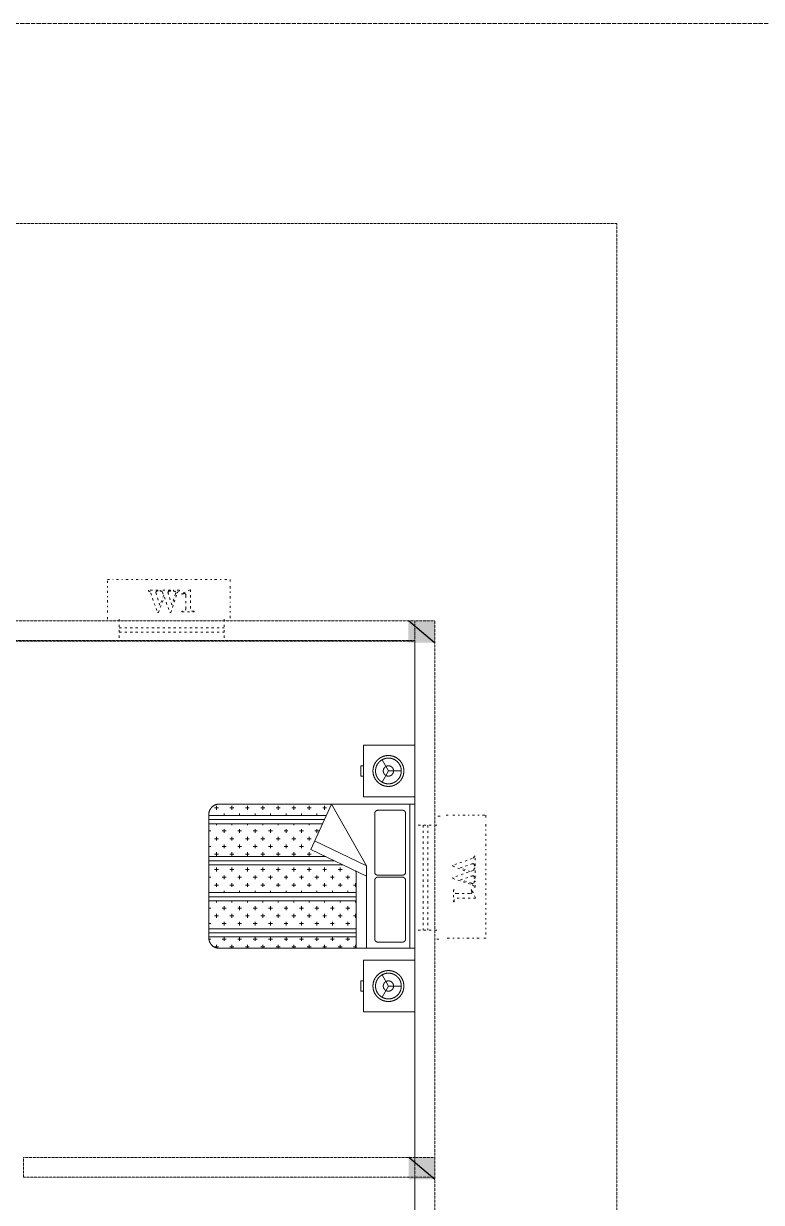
# Model space of a CAD drawing. Header units: millimetres. Extents: x -15225 to 158921, y -72156 to 56162.
# Drawn here: x 21750 to 29903, y -46190 to -33155 of the extents above; entities that cross this region are included whole.
import ezdxf

# ---------------------------------------------------------------- set-up
doc = ezdxf.new("R2010")
doc.units = ezdxf.units.MM
doc.linetypes.add('ACAD_ISO03W100', pattern=[30, 12, -18])
doc.linetypes.add('DASHED2', pattern=[0.375, 0.25, -0.125])
doc.layers.get('0').update_dxf_attribs({"linetype": 'CONTINUOUS'})
doc.layers.add('H', color=7, linetype='CONTINUOUS')
doc.layers.add('P', color=7, linetype='CONTINUOUS')
doc.layers.add('Layer2', color=7, linetype='ACAD_ISO03W100', lineweight=15)

# ---------------------------------------------------------------- blocks, each defined once
blk = doc.blocks.new('A$Cfcc27f74')
at = {"layer": 'H', "linetype": 'Continuous'}
blk.add_hatch(color=256, dxfattribs=at).paths.add_polyline_path([(-0.456, -0.625), (-0.456, 1.015), (1.538, 1.015), (1.538, -0.625), (-0.456, -0.625)])
at = {"layer": 'P'}
blk.add_lwpolyline([(1.52, -0.625), (-0.456, 1.033)], dxfattribs=at)
blk = doc.blocks.new('A$Cd4a5d965')
for p, q in [((-2.806, -0.232), (-2.306, -0.232)), ((-2.806, -0.732), (-2.806, -0.232)), ((-2.306, -0.232), (-2.306, -0.732)), ((-0.789, -0.232), (-2.189, -0.232)), ((-2.189, -0.232), (-2.189, -2.132)), ((-0.789, -0.282), (-2.189, -0.282)), ((-2.099, -0.322), (-1.529, -0.322)), ((-0.879, -0.322), (-1.449, -0.322)), ((-0.789, -2.132), (-0.789, -0.232)), ((-0.717, -0.232), (-0.217, -0.232)), ((-0.717, -0.732), (-0.717, -0.232)), ((-0.217, -0.232), (-0.217, -0.732)), ((-2.556, -0.364), (-2.556, -0.489)), ((-2.129, -0.592), (-2.129, -0.352)), ((-1.499, -0.352), (-1.499, -0.592)), ((-1.479, -0.352), (-1.479, -0.592)), ((-0.849, -0.592), (-0.849, -0.352)), ((-0.467, -0.364), (-0.467, -0.489)), ((-2.665, -0.551), (-2.556, -0.489)), ((-2.448, -0.551), (-2.556, -0.489)), ((-0.576, -0.551), (-0.467, -0.489)), ((-0.359, -0.551), (-0.467, -0.489)), ((-1.529, -0.622), (-2.099, -0.622)), ((-1.449, -0.622), (-0.879, -0.622)), ((-2.306, -0.732), (-2.806, -0.732)), ((-2.606, -0.757), (-2.606, -0.732)), ((-2.506, -0.757), (-2.606, -0.757)), ((-2.506, -0.757), (-2.506, -0.732)), ((-1.389, -0.702), (-2.189, -0.702)), ((-1.229, -1.242), (-1.489, -0.702)), ((-1.147, -1.205), (-1.389, -0.702)), ((-1.389, -0.702), (-0.789, -1.042)), ((-0.217, -0.732), (-0.717, -0.732)), ((-0.517, -0.757), (-0.517, -0.732)), ((-0.417, -0.757), (-0.517, -0.757)), ((-0.417, -0.757), (-0.417, -0.732)), ((-2.189, -0.802), (-1.441, -0.802)), ((-2.156, -0.808), (-2.189, -0.808)), ((-2.175, -0.827), (-2.175, -0.802)), ((-2.081, -0.883), (-2.118, -0.883)), ((-2.1, -0.902), (-2.1, -0.864)), ((-2.079, -0.802), (-2.079, -2.232)), ((-2.039, -0.802), (-2.039, -2.232)), ((-1.999, -0.802), (-1.999, -2.232)), ((-1.931, -0.883), (-1.968, -0.883)), ((-1.95, -0.902), (-1.95, -0.864)), ((-1.856, -0.808), (-1.893, -0.808)), ((-1.875, -0.827), (-1.875, -0.802)), ((-1.781, -0.883), (-1.818, -0.883)), ((-1.8, -0.902), (-1.8, -0.864)), ((-1.729, -0.808), (-1.743, -0.808)), ((-1.729, -0.802), (-1.729, -2.232)), ((-1.689, -0.802), (-1.689, -2.232)), ((-1.649, -0.802), (-1.649, -2.232)), ((-1.631, -0.883), (-1.649, -0.883)), ((-1.556, -0.808), (-1.593, -0.808)), ((-1.575, -0.827), (-1.575, -0.802)), ((-1.481, -0.883), (-1.518, -0.883)), ((-1.5, -0.902), (-1.5, -0.864)), ((-1.438, -0.808), (-1.443, -0.808)), ((-2.156, -0.958), (-2.189, -0.958)), ((-2.175, -0.977), (-2.175, -0.939)), ((-2.1, -1.052), (-2.1, -1.014)), ((-1.95, -1.052), (-1.95, -1.014)), ((-1.856, -0.958), (-1.893, -0.958)), ((-1.875, -0.977), (-1.875, -0.939)), ((-1.8, -1.052), (-1.8, -1.014)), ((-1.729, -0.958), (-1.743, -0.958)), ((-1.556, -0.958), (-1.593, -0.958)), ((-1.575, -0.977), (-1.575, -0.939)), ((-1.5, -1.052), (-1.5, -1.014)), ((-1.406, -0.958), (-1.443, -0.958)), ((-1.425, -0.977), (-1.425, -0.939)), ((-1.379, -0.931), (-1.379, -2.232)), ((-1.339, -1.014), (-1.339, -2.232)), ((-2.156, -1.108), (-2.189, -1.108)), ((-2.175, -1.127), (-2.175, -1.089)), ((-2.081, -1.033), (-2.118, -1.033)), ((-1.931, -1.033), (-1.968, -1.033)), ((-1.856, -1.108), (-1.893, -1.108)), ((-1.875, -1.127), (-1.875, -1.089)), ((-1.781, -1.033), (-1.818, -1.033)), ((-1.729, -1.108), (-1.743, -1.108)), ((-1.631, -1.033), (-1.649, -1.033)), ((-1.556, -1.108), (-1.593, -1.108)), ((-1.575, -1.127), (-1.575, -1.089)), ((-1.481, -1.033), (-1.518, -1.033)), ((-1.406, -1.108), (-1.443, -1.108)), ((-1.425, -1.127), (-1.425, -1.089)), ((-1.299, -1.097), (-1.299, -2.232)), ((-1.293, -1.108), (-1.293, -1.108)), ((-0.789, -1.042), (-1.229, -1.242)), ((-0.979, -1.128), (-0.979, -2.232)), ((-0.939, -1.11), (-0.939, -2.232)), ((-0.899, -1.092), (-0.899, -2.232)), ((-0.806, -1.108), (-0.843, -1.108)), ((-0.825, -1.127), (-0.825, -1.089)), ((-2.156, -1.258), (-2.189, -1.258)), ((-2.175, -1.277), (-2.175, -1.239)), ((-2.081, -1.183), (-2.118, -1.183)), ((-2.1, -1.202), (-2.1, -1.164)), ((-1.931, -1.183), (-1.968, -1.183)), ((-1.95, -1.202), (-1.95, -1.164)), ((-1.856, -1.258), (-1.893, -1.258)), ((-1.875, -1.277), (-1.875, -1.239)), ((-1.781, -1.183), (-1.818, -1.183)), ((-1.8, -1.202), (-1.8, -1.164)), ((-1.729, -1.258), (-1.743, -1.258)), ((-1.631, -1.183), (-1.649, -1.183)), ((-1.556, -1.258), (-1.593, -1.258)), ((-1.575, -1.277), (-1.575, -1.239)), ((-1.481, -1.183), (-1.518, -1.183)), ((-1.5, -1.202), (-1.5, -1.164)), ((-1.406, -1.258), (-1.443, -1.258)), ((-1.425, -1.277), (-1.425, -1.239)), ((-1.256, -1.258), (-1.293, -1.258)), ((-1.275, -1.277), (-1.275, -1.239)), ((-1.106, -1.258), (-1.143, -1.258)), ((-1.125, -1.277), (-1.125, -1.239)), ((-1.031, -1.183), (-1.068, -1.183)), ((-1.05, -1.202), (-1.05, -1.164)), ((-0.979, -1.258), (-0.993, -1.258)), ((-0.881, -1.183), (-0.899, -1.183)), ((-0.806, -1.258), (-0.843, -1.258)), ((-0.825, -1.277), (-0.825, -1.239)), ((-2.081, -1.333), (-2.118, -1.333)), ((-2.1, -1.352), (-2.1, -1.314)), ((-1.931, -1.333), (-1.968, -1.333)), ((-1.95, -1.352), (-1.95, -1.314)), ((-1.781, -1.333), (-1.818, -1.333)), ((-1.8, -1.352), (-1.8, -1.314)), ((-1.631, -1.333), (-1.649, -1.333)), ((-1.481, -1.333), (-1.518, -1.333)), ((-1.5, -1.352), (-1.5, -1.314)), ((-1.181, -1.333), (-1.218, -1.333)), ((-1.2, -1.352), (-1.2, -1.314)), ((-1.031, -1.333), (-1.068, -1.333)), ((-1.05, -1.352), (-1.05, -1.314)), ((-0.881, -1.333), (-0.899, -1.333)), ((-2.156, -1.408), (-2.189, -1.408)), ((-2.175, -1.427), (-2.175, -1.389)), ((-2.081, -1.483), (-2.118, -1.483)), ((-2.1, -1.502), (-2.1, -1.464)), ((-1.931, -1.483), (-1.968, -1.483)), ((-1.95, -1.502), (-1.95, -1.464)), ((-1.856, -1.408), (-1.893, -1.408)), ((-1.875, -1.427), (-1.875, -1.389)), ((-1.781, -1.483), (-1.818, -1.483)), ((-1.8, -1.502), (-1.8, -1.464)), ((-1.729, -1.408), (-1.743, -1.408)), ((-1.631, -1.483), (-1.649, -1.483)), ((-1.556, -1.408), (-1.593, -1.408)), ((-1.575, -1.427), (-1.575, -1.389)), ((-1.481, -1.483), (-1.518, -1.483)), ((-1.5, -1.502), (-1.5, -1.464)), ((-1.406, -1.408), (-1.443, -1.408)), ((-1.425, -1.427), (-1.425, -1.389)), ((-1.256, -1.408), (-1.293, -1.408)), ((-1.275, -1.427), (-1.275, -1.389)), ((-1.181, -1.483), (-1.218, -1.483)), ((-1.2, -1.502), (-1.2, -1.464)), ((-1.106, -1.408), (-1.143, -1.408)), ((-1.125, -1.427), (-1.125, -1.389)), ((-1.031, -1.483), (-1.068, -1.483)), ((-1.05, -1.502), (-1.05, -1.464)), ((-0.979, -1.408), (-0.993, -1.408)), ((-0.881, -1.483), (-0.899, -1.483)), ((-0.806, -1.408), (-0.843, -1.408)), ((-0.825, -1.427), (-0.825, -1.389)), ((-2.156, -1.558), (-2.189, -1.558)), ((-2.175, -1.577), (-2.175, -1.539)), ((-1.856, -1.558), (-1.893, -1.558)), ((-1.875, -1.577), (-1.875, -1.539)), ((-1.729, -1.558), (-1.743, -1.558)), ((-1.556, -1.558), (-1.593, -1.558)), ((-1.575, -1.577), (-1.575, -1.539)), ((-1.406, -1.558), (-1.443, -1.558)), ((-1.425, -1.577), (-1.425, -1.539)), ((-1.256, -1.558), (-1.293, -1.558)), ((-1.275, -1.577), (-1.275, -1.539)), ((-1.106, -1.558), (-1.143, -1.558)), ((-1.125, -1.577), (-1.125, -1.539)), ((-0.979, -1.558), (-0.993, -1.558)), ((-0.806, -1.558), (-0.843, -1.558)), ((-0.825, -1.577), (-0.825, -1.539)), ((-2.156, -1.708), (-2.189, -1.708)), ((-2.175, -1.727), (-2.175, -1.689)), ((-2.081, -1.633), (-2.118, -1.633)), ((-2.1, -1.652), (-2.1, -1.614)), ((-1.931, -1.633), (-1.968, -1.633)), ((-1.95, -1.652), (-1.95, -1.614)), ((-1.856, -1.708), (-1.893, -1.708)), ((-1.875, -1.727), (-1.875, -1.689)), ((-1.781, -1.633), (-1.818, -1.633)), ((-1.8, -1.652), (-1.8, -1.614)), ((-1.729, -1.708), (-1.743, -1.708)), ((-1.631, -1.633), (-1.649, -1.633)), ((-1.556, -1.708), (-1.593, -1.708)), ((-1.575, -1.727), (-1.575, -1.689)), ((-1.481, -1.633), (-1.518, -1.633)), ((-1.5, -1.652), (-1.5, -1.614)), ((-1.406, -1.708), (-1.443, -1.708)), ((-1.425, -1.727), (-1.425, -1.689)), ((-1.256, -1.708), (-1.293, -1.708)), ((-1.275, -1.727), (-1.275, -1.689)), ((-1.181, -1.633), (-1.218, -1.633)), ((-1.2, -1.652), (-1.2, -1.614)), ((-1.106, -1.708), (-1.143, -1.708)), ((-1.125, -1.727), (-1.125, -1.689)), ((-1.031, -1.633), (-1.068, -1.633)), ((-1.05, -1.652), (-1.05, -1.614)), ((-0.979, -1.708), (-0.993, -1.708)), ((-0.881, -1.633), (-0.899, -1.633)), ((-0.806, -1.708), (-0.843, -1.708)), ((-0.825, -1.727), (-0.825, -1.689)), ((-2.081, -1.783), (-2.118, -1.783)), ((-2.1, -1.802), (-2.1, -1.764)), ((-1.931, -1.783), (-1.968, -1.783)), ((-1.95, -1.802), (-1.95, -1.764)), ((-1.781, -1.783), (-1.818, -1.783)), ((-1.8, -1.802), (-1.8, -1.764)), ((-1.631, -1.783), (-1.649, -1.783)), ((-1.481, -1.783), (-1.518, -1.783)), ((-1.5, -1.802), (-1.5, -1.764)), ((-1.181, -1.783), (-1.218, -1.783)), ((-1.2, -1.802), (-1.2, -1.764)), ((-1.031, -1.783), (-1.068, -1.783)), ((-1.05, -1.802), (-1.05, -1.764)), ((-0.881, -1.783), (-0.899, -1.783)), ((-2.156, -1.858), (-2.189, -1.858)), ((-2.175, -1.877), (-2.175, -1.839)), ((-2.081, -1.933), (-2.118, -1.933)), ((-2.1, -1.952), (-2.1, -1.914)), ((-1.931, -1.933), (-1.968, -1.933)), ((-1.95, -1.952), (-1.95, -1.914)), ((-1.856, -1.858), (-1.893, -1.858)), ((-1.875, -1.877), (-1.875, -1.839)), ((-1.781, -1.933), (-1.818, -1.933)), ((-1.8, -1.952), (-1.8, -1.914)), ((-1.729, -1.858), (-1.743, -1.858)), ((-1.631, -1.933), (-1.649, -1.933)), ((-1.556, -1.858), (-1.593, -1.858)), ((-1.575, -1.877), (-1.575, -1.839)), ((-1.481, -1.933), (-1.518, -1.933)), ((-1.5, -1.952), (-1.5, -1.914)), ((-1.406, -1.858), (-1.443, -1.858)), ((-1.425, -1.877), (-1.425, -1.839)), ((-1.256, -1.858), (-1.293, -1.858)), ((-1.275, -1.877), (-1.275, -1.839)), ((-1.181, -1.933), (-1.218, -1.933)), ((-1.2, -1.952), (-1.2, -1.914)), ((-1.106, -1.858), (-1.143, -1.858)), ((-1.125, -1.877), (-1.125, -1.839)), ((-1.031, -1.933), (-1.068, -1.933)), ((-1.05, -1.952), (-1.05, -1.914)), ((-0.979, -1.858), (-0.993, -1.858)), ((-0.881, -1.933), (-0.899, -1.933)), ((-0.806, -1.858), (-0.843, -1.858)), ((-0.825, -1.877), (-0.825, -1.839)), ((-2.156, -2.008), (-2.189, -2.008)), ((-2.175, -2.027), (-2.175, -1.989)), ((-1.856, -2.008), (-1.893, -2.008)), ((-1.875, -2.027), (-1.875, -1.989)), ((-1.729, -2.008), (-1.743, -2.008)), ((-1.556, -2.008), (-1.593, -2.008)), ((-1.575, -2.027), (-1.575, -1.989)), ((-1.406, -2.008), (-1.443, -2.008)), ((-1.425, -2.027), (-1.425, -1.989)), ((-1.256, -2.008), (-1.293, -2.008)), ((-1.275, -2.027), (-1.275, -1.989)), ((-1.106, -2.008), (-1.143, -2.008)), ((-1.125, -2.027), (-1.125, -1.989)), ((-0.979, -2.008), (-0.993, -2.008)), ((-0.806, -2.008), (-0.843, -2.008)), ((-0.825, -2.027), (-0.825, -1.989)), ((-2.156, -2.158), (-2.185, -2.158)), ((-2.175, -2.177), (-2.175, -2.139)), ((-2.081, -2.083), (-2.118, -2.083)), ((-2.1, -2.102), (-2.1, -2.064)), ((-1.931, -2.083), (-1.968, -2.083)), ((-1.95, -2.102), (-1.95, -2.064)), ((-1.856, -2.158), (-1.893, -2.158)), ((-1.875, -2.177), (-1.875, -2.139)), ((-1.781, -2.083), (-1.818, -2.083)), ((-1.8, -2.102), (-1.8, -2.064)), ((-1.729, -2.158), (-1.743, -2.158)), ((-1.631, -2.083), (-1.649, -2.083)), ((-1.556, -2.158), (-1.593, -2.158)), ((-1.575, -2.177), (-1.575, -2.139)), ((-1.481, -2.083), (-1.518, -2.083)), ((-1.5, -2.102), (-1.5, -2.064)), ((-1.406, -2.158), (-1.443, -2.158)), ((-1.425, -2.177), (-1.425, -2.139)), ((-1.256, -2.158), (-1.293, -2.158)), ((-1.275, -2.177), (-1.275, -2.139)), ((-1.181, -2.083), (-1.218, -2.083)), ((-1.2, -2.102), (-1.2, -2.064)), ((-1.106, -2.158), (-1.143, -2.158)), ((-1.125, -2.177), (-1.125, -2.139)), ((-1.031, -2.083), (-1.068, -2.083)), ((-1.05, -2.102), (-1.05, -2.064)), ((-0.979, -2.158), (-0.993, -2.158)), ((-0.881, -2.083), (-0.899, -2.083)), ((-0.806, -2.158), (-0.843, -2.158)), ((-0.825, -2.177), (-0.825, -2.139)), ((-2.1, -2.231), (-2.1, -2.214)), ((-2.089, -2.232), (-0.889, -2.232)), ((-1.95, -2.232), (-1.95, -2.214)), ((-1.8, -2.232), (-1.8, -2.214)), ((-1.5, -2.232), (-1.5, -2.214)), ((-1.2, -2.232), (-1.2, -2.214)), ((-1.05, -2.232), (-1.05, -2.214))]:
    blk.add_line(p, q)
for centre, radius in [((-2.556, -0.489), 0.15), ((-0.467, -0.489), 0.15), ((-2.556, -0.489), 0.125), ((-2.556, -0.489), 0.05), ((-0.467, -0.489), 0.125), ((-0.467, -0.489), 0.05)]:
    blk.add_circle(centre, radius)
for centre, radius, start, end in [((-2.099, -0.352), 0.03, 90, 180), ((-1.529, -0.352), 0.03, 0, 90), ((-1.449, -0.352), 0.03, 90, 180), ((-0.879, -0.352), 0.03, 0, 90), ((-2.099, -0.592), 0.03, 180, 270), ((-1.529, -0.592), 0.03, 270, 0), ((-1.449, -0.592), 0.03, 180, 270), ((-0.879, -0.592), 0.03, 270, 0), ((-2.089, -2.132), 0.1, 180, 270), ((-0.889, -2.132), 0.1, 270, 0)]:
    blk.add_arc(centre, radius, start, end)
blk = doc.blocks.new('colomn')
at = {"color": 7, "linetype": 'ByBlock', "lineweight": 0}
for p in [(-262.202, 1322.444), (-262.168, 1281.905)]:
    blk.add_blockref('A$Cfcc27f74', p, dxfattribs=at)
blk = doc.blocks.new('plan')
at = {"color": 7, "lineweight": 0}
for p, q in [((671277.4, 158478.5), (649706.5, 158478.5)), ((649706.5, 158478.5), (671277.4, 158478.5))]:
    blk.add_line(p, q, dxfattribs=at)
at = {"color": 7, "lineweight": 15}
for p, q in [((663587.5, 155386.5), (663587.5, 155405)), ((663587.5, 155405), (663618.4, 155405)), ((663637, 155405), (663671.1, 155405)), ((663689.7, 155405), (663726.9, 155405)), ((663745.5, 155405), (663779.5, 155405)), ((663798.2, 155405), (663835.3, 155405)), ((663853.9, 155405), (663891, 155405)), ((663906.6, 155405), (663943.8, 155405)), ((663962.4, 155405), (663999.6, 155405)), ((664018.2, 155405), (664052.3, 155405)), ((664070.8, 155405), (664108.1, 155405)), ((664126.6, 155405), (664163.9, 155405)), ((664179.3, 155405), (664216.5, 155405)), ((664235.1, 155405), (664266.1, 155405)), ((664266.1, 155405), (664266.1, 155386.5)), ((663587.5, 155330.7), (663587.5, 155367.8)), ((663866.3, 155345.5), (663813.8, 155345.5)), ((663813.8, 155345.5), (663813.8, 155341.1)), ((663826.3, 155329.4), (663863.8, 155222.4)), ((663877.1, 155262.8), (663856.2, 155327.8)), ((663866.3, 155341.1), (663866.3, 155345.5)), ((663934.9, 155345.5), (663879.2, 155345.5)), ((663879.2, 155345.5), (663879.2, 155341.1)), ((663892.1, 155334.7), (663898.1, 155317.7)), ((663943.8, 155264.8), (663924.4, 155324.6)), ((663934.9, 155341.1), (663934.9, 155345.5)), ((663936.9, 155222.4), (663972.4, 155329.4)), ((663963.5, 155325.7), (663943.8, 155264.8)), ((663984.9, 155345.5), (663952.6, 155345.5)), ((663952.6, 155345.5), (663952.6, 155341.1)), ((663984.9, 155341.1), (663984.9, 155345.5)), ((664043.7, 155347.5), (663998.9, 155328.1)), ((663998.9, 155328.1), (663998.9, 155323.3)), ((664046.5, 155347.5), (664043.7, 155347.5)), ((664046.5, 155246.2), (664046.5, 155347.5)), ((664266.1, 155367.8), (664266.1, 155330.7)), ((663587.5, 155277.9), (663587.5, 155312)), ((663587.5, 155222.2), (663587.5, 155259.4)), ((663868.6, 155222.4), (663901.8, 155307.2)), ((663898.1, 155317.7), (663877.1, 155262.8)), ((663901.8, 155307.2), (663932, 155222.4)), ((664020.3, 155315.7), (664020.3, 155247.5)), ((664266.1, 155312), (664266.1, 155277.9)), ((664266.1, 155259.4), (664266.1, 155222.2)), ((663587.5, 155185), (663587.5, 155203.6)), ((663863.8, 155222.4), (663868.6, 155222.4)), ((663932, 155222.4), (663936.9, 155222.4)), ((663998.9, 155229.7), (663998.9, 155225.3)), ((663998.9, 155225.3), (664065.9, 155225.3)), ((664065.9, 155225.3), (664065.9, 155229.7)), ((664266.1, 155203.6), (664266.1, 155185)), ((663652.9, 155185), (663652.9, 155064.2)), ((663652.9, 155138.6), (664232.4, 155138.6)), ((664232.4, 155185), (664232.4, 155064.2)), ((663652.9, 155113.7), (664232.4, 155113.7)), ((665425.5, 154095.5), (665406.8, 154095.5)), ((665458.4, 154101.2), (665477, 154101.2)), ((665495.5, 154101.2), (665532.8, 154101.2)), ((665551.3, 154101.2), (665585.4, 154101.2)), ((665604.1, 154101.2), (665641.2, 154101.2)), ((665659.8, 154101.2), (665678.4, 154101.2)), ((665678.4, 154101.2), (665678.4, 154070.3)), ((665406.8, 154045.9), (665286, 154045.9)), ((665332.5, 154045.9), (665332.5, 153466.5)), ((665357.3, 154045.9), (665357.3, 153466.5)), ((665678.4, 154051.8), (665678.4, 154017.6)), ((665678.4, 153999), (665678.4, 153961.9)), ((665678.4, 153943.2), (665678.4, 153909.2)), ((665678.4, 153890.6), (665678.4, 153853.5)), ((665602.8, 153862.4), (665495.8, 153824.9)), ((665495.8, 153824.9), (665495.8, 153820.1)), ((665536.1, 153811.6), (665601.1, 153832.5)), ((665618.9, 153874.9), (665614.5, 153874.9)), ((665618.9, 153822.4), (665618.9, 153874.9)), ((665678.4, 153834.8), (665678.4, 153797.7)), ((665495.8, 153820.1), (665580.6, 153786.9)), ((665580.6, 153786.9), (665495.8, 153756.7)), ((665591, 153790.6), (665536.1, 153811.6)), ((665538.2, 153745), (665597.9, 153764.4)), ((665608, 153796.7), (665591, 153790.6)), ((665614.5, 153822.4), (665618.9, 153822.4)), ((665618.9, 153809.5), (665614.5, 153809.5)), ((665618.9, 153753.8), (665618.9, 153809.5)), ((665678.4, 153782.1), (665678.4, 153744.9)), ((665495.8, 153756.7), (665495.8, 153751.9)), ((665495.8, 153751.9), (665602.8, 153716.4)), ((665599.1, 153725.2), (665538.2, 153745)), ((665614.5, 153753.8), (665618.9, 153753.8)), ((665618.9, 153736.1), (665614.5, 153736.1)), ((665614.5, 153703.8), (665618.9, 153703.8)), ((665618.9, 153703.8), (665618.9, 153736.1)), ((665678.4, 153726.3), (665678.4, 153689.1)), ((665503.1, 153689.9), (665498.7, 153689.9)), ((665498.7, 153689.9), (665498.7, 153622.8)), ((665519.6, 153642.2), (665620.9, 153642.2)), ((665589.1, 153668.4), (665520.8, 153668.4)), ((665601.5, 153689.9), (665596.7, 153689.9)), ((665620.9, 153645), (665601.5, 153689.9)), ((665620.9, 153642.2), (665620.9, 153645)), ((665678.4, 153670.5), (665678.4, 153636.4)), ((665498.7, 153622.8), (665503.1, 153622.8)), ((665678.4, 153617.9), (665678.4, 153580.6)), ((665678.4, 153562.1), (665678.4, 153524.9)), ((665678.4, 153509.4), (665678.4, 153472.2)), ((665406.8, 153466.5), (665286, 153466.5)), ((665678.4, 153453.6), (665678.4, 153422.6)), ((665406.8, 153416.9), (665425.5, 153416.9)), ((665477, 153422.6), (665458.4, 153422.6)), ((665532.8, 153422.6), (665495.5, 153422.6)), ((665585.4, 153422.6), (665551.3, 153422.6)), ((665641.2, 153422.6), (665604.1, 153422.6)), ((665678.4, 153422.6), (665659.8, 153422.6))]:
    blk.add_line(p, q, dxfattribs=at)
at = {"color": 7, "lineweight": 15, "extrusion": (0, -4.44089e-16, -1)}
for p, q in [((663587.5, 155386.5), (663587.5, 155405)), ((663587.5, 155405), (663618.4, 155405)), ((663637, 155405), (663671.1, 155405)), ((663689.7, 155405), (663726.9, 155405)), ((663745.5, 155405), (663779.5, 155405)), ((663798.2, 155405), (663835.3, 155405)), ((663853.9, 155405), (663891, 155405)), ((663906.6, 155405), (663943.8, 155405)), ((663962.4, 155405), (663999.6, 155405)), ((664018.2, 155405), (664052.3, 155405)), ((664070.8, 155405), (664108.1, 155405)), ((664126.6, 155405), (664163.9, 155405)), ((664179.3, 155405), (664216.5, 155405)), ((664235.1, 155405), (664266.1, 155405)), ((664266.1, 155405), (664266.1, 155386.5)), ((663587.5, 155330.7), (663587.5, 155367.8)), ((663866.3, 155345.5), (663813.8, 155345.5)), ((663813.8, 155345.5), (663813.8, 155341.1)), ((663826.3, 155329.4), (663863.8, 155222.4)), ((663877.1, 155262.8), (663856.2, 155327.8)), ((663866.3, 155341.1), (663866.3, 155345.5)), ((663934.9, 155345.5), (663879.2, 155345.5)), ((663879.2, 155345.5), (663879.2, 155341.1)), ((663892.1, 155334.7), (663898.1, 155317.7)), ((663943.8, 155264.8), (663924.4, 155324.6)), ((663934.9, 155341.1), (663934.9, 155345.5)), ((663936.9, 155222.4), (663972.4, 155329.4)), ((663963.5, 155325.7), (663943.8, 155264.8)), ((663984.9, 155345.5), (663952.6, 155345.5)), ((663952.6, 155345.5), (663952.6, 155341.1)), ((663984.9, 155341.1), (663984.9, 155345.5)), ((664043.7, 155347.5), (663998.9, 155328.1)), ((663998.9, 155328.1), (663998.9, 155323.3)), ((664046.5, 155347.5), (664043.7, 155347.5)), ((664046.5, 155246.2), (664046.5, 155347.5)), ((664266.1, 155367.8), (664266.1, 155330.7)), ((663587.5, 155277.9), (663587.5, 155312)), ((663587.5, 155222.2), (663587.5, 155259.4)), ((663868.6, 155222.4), (663901.8, 155307.2)), ((663898.1, 155317.7), (663877.1, 155262.8)), ((663901.8, 155307.2), (663932, 155222.4)), ((664020.3, 155315.7), (664020.3, 155247.5)), ((664266.1, 155312), (664266.1, 155277.9)), ((664266.1, 155259.4), (664266.1, 155222.2)), ((663587.5, 155185), (663587.5, 155203.6)), ((663863.8, 155222.4), (663868.6, 155222.4)), ((663932, 155222.4), (663936.9, 155222.4)), ((663998.9, 155229.7), (663998.9, 155225.3)), ((663998.9, 155225.3), (664065.9, 155225.3)), ((664065.9, 155225.3), (664065.9, 155229.7)), ((664266.1, 155203.6), (664266.1, 155185)), ((663652.9, 155185), (663652.9, 155064.2)), ((663652.9, 155138.6), (664232.4, 155138.6)), ((664232.4, 155185), (664232.4, 155064.2)), ((663652.9, 155113.7), (664232.4, 155113.7)), ((665425.5, 154095.5), (665406.8, 154095.5)), ((665406.8, 154045.9), (665286, 154045.9)), ((665332.5, 154045.9), (665332.5, 153466.5)), ((665357.3, 154045.9), (665357.3, 153466.5)), ((665406.8, 153466.5), (665286, 153466.5)), ((665406.8, 153416.9), (665425.5, 153416.9))]:
    blk.add_line(p, q, dxfattribs=at)
at = {"color": 7, "lineweight": 15, "extrusion": (-4.44089e-16, 8.15779e-32, -1)}
for p, q in [((665458.4, 154101.2), (665477, 154101.2)), ((665495.5, 154101.2), (665532.8, 154101.2)), ((665551.3, 154101.2), (665585.4, 154101.2)), ((665604.1, 154101.2), (665641.2, 154101.2)), ((665659.8, 154101.2), (665678.4, 154101.2)), ((665678.4, 154101.2), (665678.4, 154070.3)), ((665678.4, 154051.8), (665678.4, 154017.6)), ((665678.4, 153999), (665678.4, 153961.9)), ((665678.4, 153943.2), (665678.4, 153909.2)), ((665678.4, 153890.6), (665678.4, 153853.5)), ((665602.8, 153862.4), (665495.8, 153824.9)), ((665495.8, 153824.9), (665495.8, 153820.1)), ((665536.1, 153811.6), (665601.1, 153832.5)), ((665618.9, 153874.9), (665614.5, 153874.9)), ((665618.9, 153822.4), (665618.9, 153874.9)), ((665678.4, 153834.8), (665678.4, 153797.7)), ((665495.8, 153820.1), (665580.6, 153786.9)), ((665580.6, 153786.9), (665495.8, 153756.7)), ((665591, 153790.6), (665536.1, 153811.6)), ((665538.2, 153745), (665597.9, 153764.4)), ((665608, 153796.7), (665591, 153790.6)), ((665614.5, 153822.4), (665618.9, 153822.4)), ((665618.9, 153809.5), (665614.5, 153809.5)), ((665618.9, 153753.8), (665618.9, 153809.5)), ((665678.4, 153782.1), (665678.4, 153744.9)), ((665495.8, 153756.7), (665495.8, 153751.9)), ((665495.8, 153751.9), (665602.8, 153716.4)), ((665599.1, 153725.2), (665538.2, 153745)), ((665614.5, 153753.8), (665618.9, 153753.8)), ((665618.9, 153736.1), (665614.5, 153736.1)), ((665614.5, 153703.8), (665618.9, 153703.8)), ((665618.9, 153703.8), (665618.9, 153736.1)), ((665678.4, 153726.3), (665678.4, 153689.1)), ((665503.1, 153689.9), (665498.7, 153689.9)), ((665498.7, 153689.9), (665498.7, 153622.8)), ((665519.6, 153642.2), (665620.9, 153642.2)), ((665589.1, 153668.4), (665520.8, 153668.4)), ((665601.5, 153689.9), (665596.7, 153689.9)), ((665620.9, 153645), (665601.5, 153689.9)), ((665620.9, 153642.2), (665620.9, 153645)), ((665678.4, 153670.5), (665678.4, 153636.4)), ((665498.7, 153622.8), (665503.1, 153622.8)), ((665678.4, 153617.9), (665678.4, 153580.6)), ((665678.4, 153562.1), (665678.4, 153524.9)), ((665678.4, 153509.4), (665678.4, 153472.2)), ((665678.4, 153453.6), (665678.4, 153422.6)), ((665477, 153422.6), (665458.4, 153422.6)), ((665532.8, 153422.6), (665495.5, 153422.6)), ((665585.4, 153422.6), (665551.3, 153422.6)), ((665641.2, 153422.6), (665604.1, 153422.6)), ((665678.4, 153422.6), (665659.8, 153422.6))]:
    blk.add_line(p, q, dxfattribs=at)
at = {"color": 7, "linetype": 'ByBlock', "lineweight": 15}
for p, q in [((665286, 152209.4), (665395.8, 152209.4)), ((665286, 152099.6), (665395.8, 152099.6))]:
    blk.add_line(p, q, dxfattribs=at)
at = {"color": 7, "linetype": 'ByBlock', "lineweight": 15, "extrusion": (0, -4.44089e-16, -1)}
for p, q in [((665286, 152209.4), (665395.8, 152209.4)), ((665286, 152099.6), (665395.8, 152099.6))]:
    blk.add_line(p, q, dxfattribs=at)
at = {"color": 7, "linetype": 'ByBlock', "lineweight": 0}
blk.add_lwpolyline([(654360.8, 157372.9), (666402.3, 157372.9), (666402.3, 145331.4), (654360.8, 145331.4)], close=True, dxfattribs=at)
at = {"color": 7, "linetype": 'ByBlock', "lineweight": 15}
blk.add_lwpolyline([(665286, 155176.9), (660381.6, 155176.9), (660381.6, 155067.1), (665286, 155067.1)], close=True, dxfattribs=at)
at = {"color": 7, "linetype": 'ByBlock', "lineweight": 15, "extrusion": (0, -4.44089e-16, -1)}
blk.add_lwpolyline([(-665286, 155176.9), (-660381.6, 155176.9), (-660381.6, 155067.1), (-665286, 155067.1)], close=True, dxfattribs=at)
at = {"color": 7, "linetype": 'ByBlock', "lineweight": 15}
for points in [[(665286, 146475.8), (665286, 155176.9), (665395.8, 155176.9), (665395.8, 146475.8)], [(663124, 152209.4), (665286, 152209.4), (665286, 155064.2), (662358, 155064.2), (662358, 152935.7)], [(663124, 152209.4), (665286, 152209.4), (665286, 152099.6), (663124, 152099.6)], [(663124, 152099.6), (663124, 152209.4)]]:
    blk.add_lwpolyline(points, dxfattribs=at)
at = {"color": 7, "linetype": 'ByBlock', "lineweight": 15, "extrusion": (0, -4.44089e-16, -1)}
for points in [[(-665286, 146475.8), (-665286, 155176.9), (-665395.8, 155176.9), (-665395.8, 146475.8)], [(-663124, 152209.4), (-665286, 152209.4), (-665286, 155064.2), (-662358, 155064.2), (-662358, 152935.7)], [(-663124, 152209.4), (-665286, 152209.4), (-665286, 152099.6), (-663124, 152099.6)]]:
    blk.add_lwpolyline(points, dxfattribs=at)
at = {"color": 7, "linetype": 'ByBlock', "lineweight": 13}
blk.add_lwpolyline([(663518.8, 149244.7), (665286, 149244.7), (665286, 152099.6), (663124, 152099.6)], dxfattribs=at)
at = {"color": 7, "linetype": 'ByBlock', "lineweight": 13, "extrusion": (0, -4.44089e-16, -1)}
blk.add_lwpolyline([(-663518.8, 149244.7), (-665286, 149244.7), (-665286, 152099.6), (-663124, 152099.6)], dxfattribs=at)
at = {"color": 7, "lineweight": 15}
for points in [[(663813.8, 155341.1), (663821.5, 155339.9), (663823.1, 155338.2), (663826.3, 155329.4)], [(663813.8, 155341.1), (663821.5, 155339.9), (663823.1, 155338.2), (663826.3, 155329.4)], [(663855, 155333.4), (663855, 155338.7), (663857, 155340.3), (663866.3, 155341.1)], [(663855, 155333.4), (663855, 155338.7), (663857, 155340.3), (663866.3, 155341.1)], [(663856.2, 155327.8), (663855, 155330.6), (663855, 155331.8), (663855, 155333.4)], [(663856.2, 155327.8), (663855, 155330.6), (663855, 155331.8), (663855, 155333.4)], [(663879.2, 155341.1), (663886.4, 155340.7), (663890.1, 155339.1), (663892.1, 155334.7)], [(663879.2, 155341.1), (663886.4, 155340.7), (663890.1, 155339.1), (663892.1, 155334.7)], [(663921.9, 155334.2), (663921.9, 155338.7), (663924.8, 155340.3), (663932.4, 155340.7)], [(663921.9, 155334.2), (663921.9, 155338.7), (663924.8, 155340.3), (663932.4, 155340.7)], [(663924.4, 155324.6), (663922.4, 155330.6), (663921.9, 155332.6), (663921.9, 155334.2)], [(663924.4, 155324.6), (663922.4, 155330.6), (663921.9, 155332.6), (663921.9, 155334.2)], [(663932.4, 155340.7), (663932.8, 155340.7), (663933.6, 155340.7), (663934.9, 155341.1)], [(663932.4, 155340.7), (663932.8, 155340.7), (663933.6, 155340.7), (663934.9, 155341.1)], [(663952.6, 155341.1), (663961.9, 155340.3), (663964.7, 155338.7), (663964.7, 155333)], [(663952.6, 155341.1), (663961.9, 155340.3), (663964.7, 155338.7), (663964.7, 155333)], [(663964.7, 155333), (663964.7, 155330.6), (663964.3, 155328.1), (663963.5, 155325.7)], [(663964.7, 155333), (663964.7, 155330.6), (663964.3, 155328.1), (663963.5, 155325.7)], [(663972.4, 155329.4), (663974.8, 155336.6), (663978.8, 155340.3), (663984.9, 155341.1)], [(663972.4, 155329.4), (663974.8, 155336.6), (663978.8, 155340.3), (663984.9, 155341.1)], [(663998.9, 155323.3), (664000.6, 155324.1), (664001.7, 155324.6), (664002.2, 155324.9)], [(663998.9, 155323.3), (664000.6, 155324.1), (664001.7, 155324.6), (664002.2, 155324.9)], [(664002.2, 155324.9), (664007, 155326.5), (664011.5, 155327.8), (664013.8, 155327.8)], [(664002.2, 155324.9), (664007, 155326.5), (664011.5, 155327.8), (664013.8, 155327.8)], [(664013.8, 155327.8), (664018.3, 155327.8), (664020.3, 155324.1), (664020.3, 155315.7)], [(664013.8, 155327.8), (664018.3, 155327.8), (664020.3, 155324.1), (664020.3, 155315.7)], [(664020.3, 155247.5), (664020.3, 155232.9), (664016.7, 155229.7), (663998.9, 155229.7)], [(664020.3, 155247.5), (664020.3, 155232.9), (664016.7, 155229.7), (663998.9, 155229.7)], [(664065.9, 155229.7), (664049.7, 155229.7), (664046.5, 155232.5), (664046.5, 155246.2)], [(664065.9, 155229.7), (664049.7, 155229.7), (664046.5, 155232.5), (664046.5, 155246.2)], [(665601.1, 153832.5), (665604, 153833.8), (665605.2, 153833.8), (665606.8, 153833.8)], [(665601.1, 153832.5), (665604, 153833.8), (665605.2, 153833.8), (665606.8, 153833.8)], [(665614.5, 153874.9), (665613.2, 153867.2), (665611.6, 153865.6), (665602.8, 153862.4)], [(665614.5, 153874.9), (665613.2, 153867.2), (665611.6, 153865.6), (665602.8, 153862.4)], [(665606.8, 153833.8), (665612, 153833.8), (665613.7, 153831.7), (665614.5, 153822.4)], [(665606.8, 153833.8), (665612, 153833.8), (665613.7, 153831.7), (665614.5, 153822.4)], [(665597.9, 153764.4), (665604, 153766.3), (665606, 153766.8), (665607.6, 153766.8)], [(665597.9, 153764.4), (665604, 153766.3), (665606, 153766.8), (665607.6, 153766.8)], [(665607.6, 153766.8), (665612, 153766.8), (665613.7, 153763.9), (665614, 153756.3)], [(665607.6, 153766.8), (665612, 153766.8), (665613.7, 153763.9), (665614, 153756.3)], [(665614.5, 153809.5), (665614, 153802.3), (665612.4, 153798.6), (665608, 153796.7)], [(665614.5, 153809.5), (665614, 153802.3), (665612.4, 153798.6), (665608, 153796.7)], [(665606.3, 153724), (665604, 153724), (665601.5, 153724.4), (665599.1, 153725.2)], [(665606.3, 153724), (665604, 153724), (665601.5, 153724.4), (665599.1, 153725.2)], [(665602.8, 153716.4), (665610, 153713.9), (665613.7, 153709.9), (665614.5, 153703.8)], [(665602.8, 153716.4), (665610, 153713.9), (665613.7, 153709.9), (665614.5, 153703.8)], [(665614.5, 153736.1), (665613.7, 153726.8), (665612, 153724), (665606.3, 153724)], [(665614.5, 153736.1), (665613.7, 153726.8), (665612, 153724), (665606.3, 153724)], [(665614, 153756.3), (665614, 153755.9), (665614, 153755.1), (665614.5, 153753.8)], [(665614, 153756.3), (665614, 153755.9), (665614, 153755.1), (665614.5, 153753.8)], [(665520.8, 153668.4), (665506.3, 153668.4), (665503.1, 153672.1), (665503.1, 153689.9)], [(665520.8, 153668.4), (665506.3, 153668.4), (665503.1, 153672.1), (665503.1, 153689.9)], [(665503.1, 153622.8), (665503.1, 153639), (665505.9, 153642.2), (665519.6, 153642.2)], [(665503.1, 153622.8), (665503.1, 153639), (665505.9, 153642.2), (665519.6, 153642.2)], [(665601.1, 153674.9), (665601.1, 153670.5), (665597.5, 153668.4), (665589.1, 153668.4)], [(665601.1, 153674.9), (665601.1, 153670.5), (665597.5, 153668.4), (665589.1, 153668.4)], [(665596.7, 153689.9), (665597.5, 153688.2), (665597.9, 153687), (665598.3, 153686.6)], [(665596.7, 153689.9), (665597.5, 153688.2), (665597.9, 153687), (665598.3, 153686.6)], [(665598.3, 153686.6), (665599.9, 153681.7), (665601.1, 153677.3), (665601.1, 153674.9)], [(665598.3, 153686.6), (665599.9, 153681.7), (665601.1, 153677.3), (665601.1, 153674.9)]]:
    blk.add_open_spline(points, degree=3, dxfattribs=at)
at = {"color": 7, "linetype": 'ByBlock', "lineweight": 0, "xscale": 73.2007409328813, "yscale": 73.2007409328813, "zscale": 73.2007409328813}
blk.add_blockref('A$Cfcc27f74', (665283.4, 155101.2), dxfattribs=at)
at = {"linetype": 'ByBlock', "lineweight": 15, "xscale": -569.2649705135316, "yscale": 569.2649705135316, "zscale": 569.2649705135316, "rotation": 270}
blk.add_blockref('A$Cd4a5d965', (665418.2, 154612.2), dxfattribs=at)
at = {"color": 7, "linetype": 'ByBlock', "lineweight": 15, "xscale": 73.2007409328813, "yscale": 73.2007409328813, "zscale": 73.2007409328813}
blk.add_blockref('A$Cfcc27f74', (665285.9, 152133.7), dxfattribs=at)
at = {"layer": 'P', "linetype": 'ByBlock', "lineweight": 13, "xscale": 73.2007409328813, "yscale": 73.2007409328813, "zscale": 73.2007409328813}
blk.add_blockref('colomn', (684476.8, 58297.3), dxfattribs=at)

msp = doc.modelspace()

# ---------------------------------------------------------------- block references
at = {"layer": 'Layer2', "linetype": 'DASHED2', "xscale": 2, "yscale": 2, "zscale": 2}
msp.add_blockref('plan', (-1304498, -350112), dxfattribs=at)

doc.saveas('drawing.dxf')
